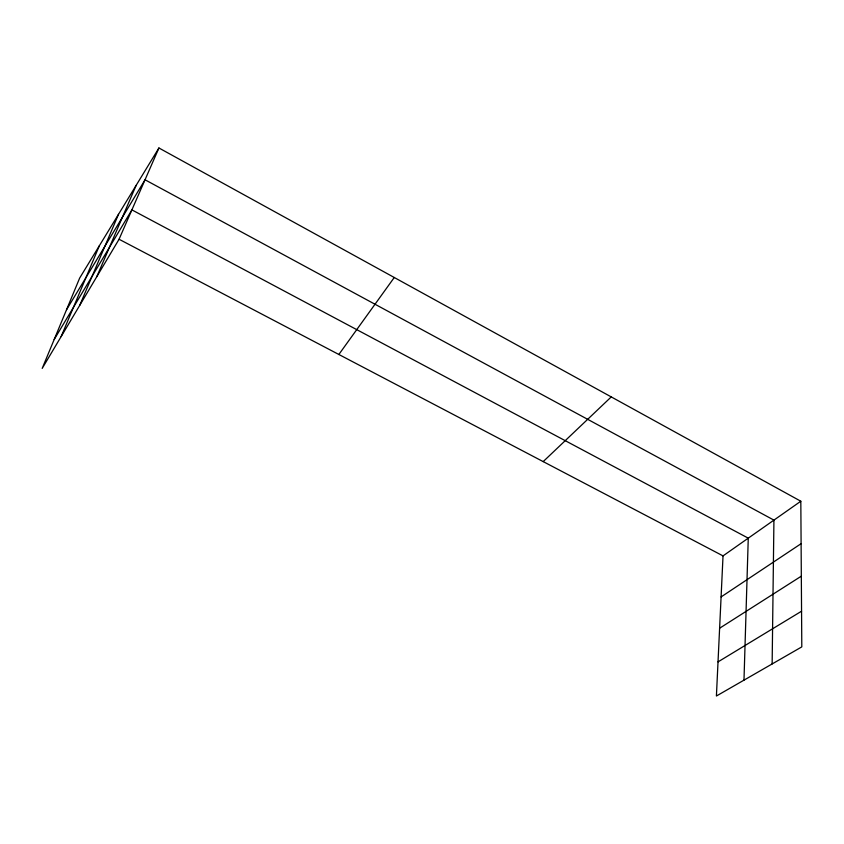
<?xml version="1.0" encoding="UTF-8"?>
<svg xmlns="http://www.w3.org/2000/svg" width="844" height="844" viewBox="0 0 844 844"><rect width="100%" height="100%" fill="white"/><g stroke="black" fill="none" stroke-linecap="round" stroke-linejoin="round"><path stroke-width="1.27" d="M772.144 663.943L773.927 520.126L145.041 179.783L66.528 309.748M743.986 680.148L748.269 538.155L131.896 209.882L54.174 339.52M800.819 501.231L723.034 555.89L716.408 696.015L801.8 646.884L800.819 501.231L158.925 147.985L79.652 278.087L42.2 368.395L119.067 239.253L158.925 147.985M61.148 336.566L99.339 245.794M79.684 305.422L118.508 214.323M96.807 276.663L136.116 185.406M338.855 354.48L394.264 277.497M543.188 461.605L611.246 396.912M721.092 596.93L801.104 543.684M719.615 628.231L801.325 576.167M718.022 661.886L801.557 611.214M119.067 239.253L723.034 555.89"/></g></svg>
